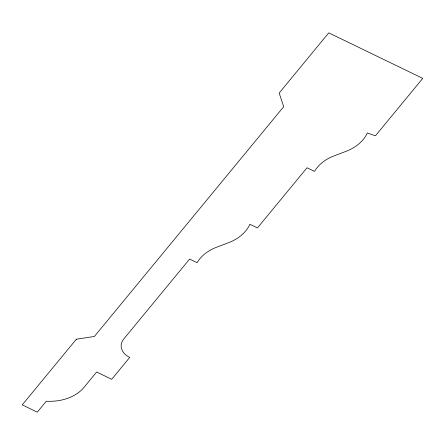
<?xml version="1.0" encoding="UTF-8"?>
<svg xmlns="http://www.w3.org/2000/svg" width="445" height="445" viewBox="0 0 445 445"><rect width="100%" height="100%" fill="white"/><g stroke="black" fill="none" stroke-linecap="round" stroke-linejoin="round"><path stroke-width="0.67" d="M76.34 339.218L22.25 404.867L37.291 412.148L46.302 401.206A42.587 31.795 4.6 0 0 83.132 388.429L96.654 372.014L111.695 379.301L129.723 357.418A17.561 13.111 4.6 0 1 123.627 339.157L189.609 259.068L197.129 262.711A44.695 33.369 4.6 0 1 216.559 247.242L228.519 242.703A46.464 34.688 4.6 0 0 249.929 224.286L257.449 227.929L307.028 167.748L314.548 171.392A44.695 33.369 4.6 0 1 333.978 155.928L345.937 151.383A46.464 34.688 4.6 0 0 367.348 132.972L375.424 135.814L422.75 78.37L328.749 32.852L279.171 93.027L283.688 106.7L94.379 336.47L76.34 339.218"/></g></svg>
